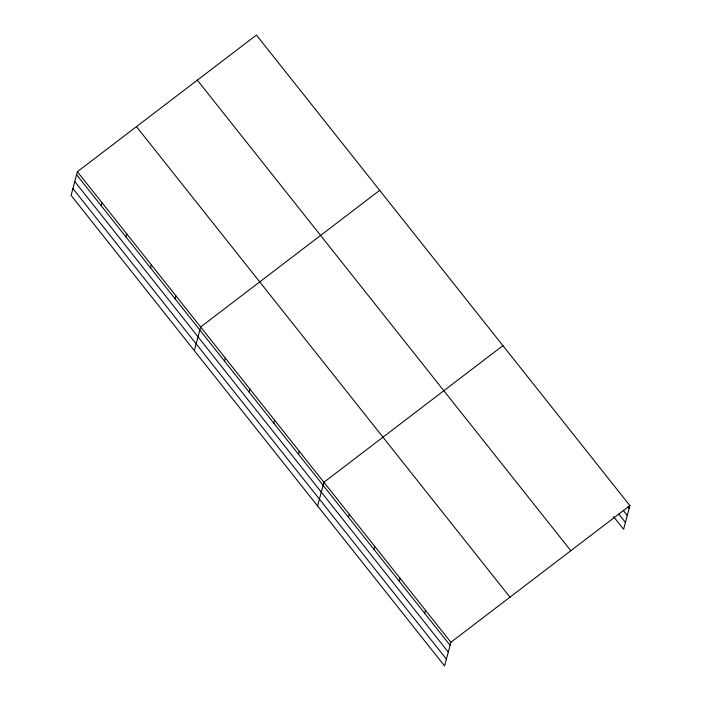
<?xml version="1.0" encoding="UTF-8"?>
<svg xmlns="http://www.w3.org/2000/svg" width="701" height="701" viewBox="0 0 701 701"><rect width="100%" height="100%" fill="white"/><g stroke="black" fill="none" stroke-linecap="round" stroke-linejoin="round"><path stroke-width="1.05" d="M77.399 171.719L71.099 195.386L444.583 665.95L450.883 642.282L629.901 505.614L256.417 35.05L77.399 171.719L450.883 642.282M101.251 205.787L102.048 202.773M125.9 236.842L126.697 233.827M150.549 267.896L151.346 264.89M175.197 298.959L175.995 295.945M194.352 350.675L200.644 326.999L379.67 190.339M224.495 361.068L225.301 358.062M249.144 392.131L249.95 389.116M273.793 423.185L274.599 420.171M298.442 454.239L299.248 451.234M317.597 505.956L323.897 482.288L502.915 345.619M348.493 517.294L349.291 514.289M373.887 549.295L374.693 546.281M399.29 581.295L400.087 578.281M424.683 613.296L425.481 610.282M629.901 505.614L623.601 529.281L613.577 516.655M627.763 506.946L629.095 508.628M623.277 510.389L627.281 515.445M618.729 514.043L625.415 522.464M197.34 80.151L570.824 550.714M136.476 126.618L509.96 597.182M76.593 174.724L450.077 645.288M74.779 181.541L448.263 652.105M72.913 188.569L446.397 659.133"/></g></svg>
